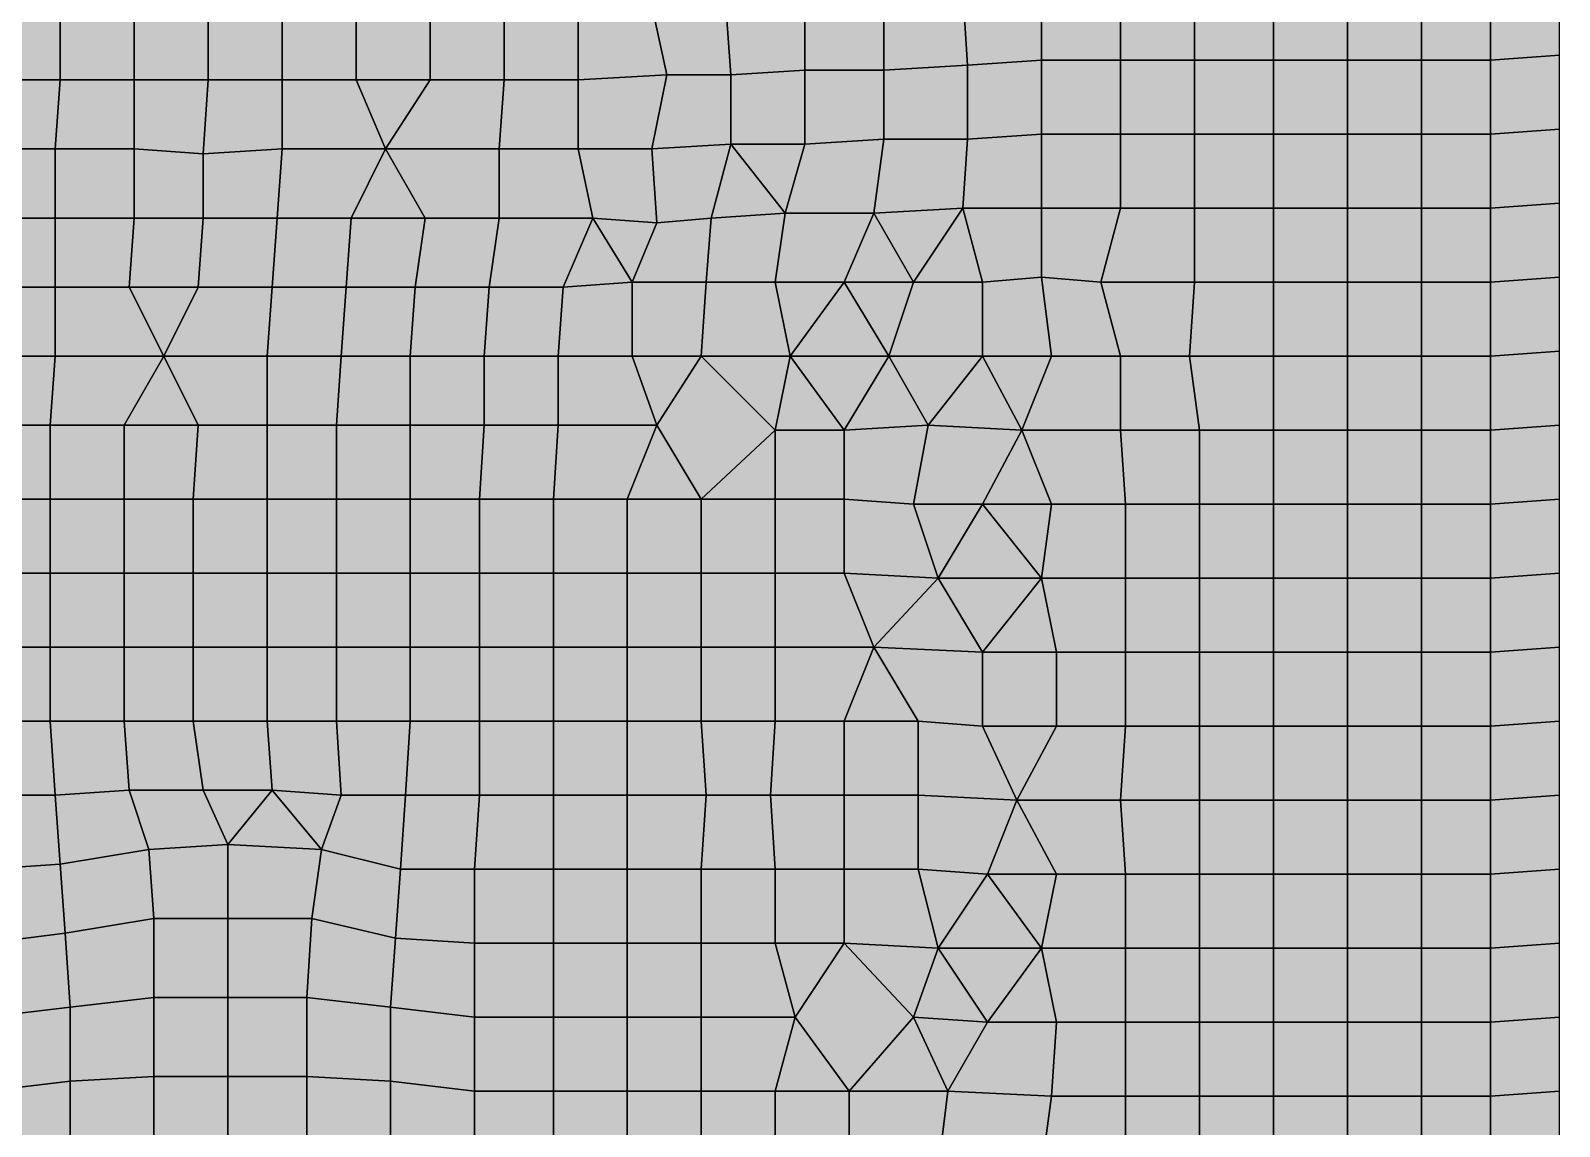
# Model space of a CAD drawing. Header units: metres. Extents: x -7480 to 79269, y -9100 to 45880.
# Drawn here: x 36360 to 42560, y -3843 to 600 of the extents above; entities that cross this region are included whole.
import ezdxf

# ---------------------------------------------------------------- set-up
doc = ezdxf.new("R2010")
doc.units = ezdxf.units.M
doc.layers.add('COLOR_181', color=181, linetype='Continuous')

msp = doc.modelspace()

# ---------------------------------------------------------------- hatches: boundary and pattern name
at = {"layer": 'COLOR_181'}
for points in [[(39820, 440), (40160, 460), (40140, 760), (39820, 740)], [(40140, 760), (40160, 460), (40460, 480), (40460, 760)], [(40460, 480), (40780, 480), (40780, 780), (40460, 760)], [(40780, 480), (41080, 480), (41080, 780), (40780, 780)], [(41080, 480), (41400, 480), (41400, 780), (41080, 780)], [(41400, 480), (41700, 480), (41700, 780), (41400, 780)], [(41700, 480), (42000, 480), (42000, 780), (41700, 780)], [(42000, 480), (42280, 480), (42280, 780), (42000, 780)], [(42280, 480), (42560, 500), (42560, 800), (42280, 780)], [(36180, 400), (36480, 400), (36480, 700), (36180, 700)], [(36480, 400), (36780, 400), (36780, 700), (36480, 700)], [(36780, 400), (37080, 400), (37080, 700), (36780, 700)], [(37080, 400), (37380, 400), (37380, 700), (37080, 700)], [(37380, 400), (37680, 400), (37680, 700), (37380, 700)], [(37680, 400), (37980, 400), (37980, 700), (37680, 700)], [(37980, 400), (38280, 400), (38280, 700), (37980, 700)], [(38280, 400), (38580, 400), (38580, 700), (38280, 700)], [(38580, 400), (38940, 420), (38880, 700), (38580, 700)], [(38880, 700), (38940, 420), (39200, 420), (39180, 700)], [(39180, 700), (39200, 420), (39500, 440), (39500, 720)], [(39500, 440), (39820, 440), (39820, 740), (39500, 720)], [(42280, 180), (42560, 200), (42560, 500), (42280, 480)], [(39200, 140), (39500, 140), (39500, 440), (39200, 420)], [(39500, 140), (39820, 160), (39820, 440), (39500, 440)], [(39820, 160), (40160, 160), (40160, 460), (39820, 440)], [(40160, 160), (40460, 180), (40460, 480), (40160, 460)], [(40460, 180), (40780, 180), (40780, 480), (40460, 480)], [(40780, 180), (41080, 180), (41080, 480), (40780, 480)], [(41080, 180), (41400, 180), (41400, 480), (41080, 480)], [(41400, 180), (41700, 180), (41700, 480), (41400, 480)], [(41700, 180), (42000, 180), (42000, 480), (41700, 480)], [(42000, 180), (42280, 180), (42280, 480), (42000, 480)], [(36160, 120), (36460, 120), (36480, 400), (36180, 400)], [(36460, 120), (36780, 120), (36780, 400), (36480, 400)], [(36780, 120), (37060, 100), (37080, 400), (36780, 400)], [(37060, 100), (37380, 120), (37380, 400), (37080, 400)], [(37380, 120), (37800, 120), (37680, 400), (37380, 400)], [(37680, 400), (37800, 120), (37980, 400)], [(37800, 120), (38260, 120), (38280, 400), (37980, 400)], [(38260, 120), (38580, 120), (38580, 400), (38280, 400)], [(38580, 120), (38880, 120), (38940, 420), (38580, 400)], [(38880, 120), (39200, 140), (39200, 420), (38940, 420)], [(42280, -120), (42560, -100), (42560, 200), (42280, 180)], [(38880, 120), (38900, -180), (39120, -160), (39200, 140)], [(39120, -160), (39420, -140), (39200, 140)], [(39200, 140), (39420, -140), (39500, 140)], [(39420, -140), (39780, -140), (39820, 160), (39500, 140)], [(39780, -140), (40140, -120), (40160, 160), (39820, 160)], [(40140, -120), (40460, -120), (40460, 180), (40160, 160)], [(40460, -120), (40780, -120), (40780, 180), (40460, 180)], [(40780, -120), (41080, -120), (41080, 180), (40780, 180)], [(41080, -120), (41400, -120), (41400, 180), (41080, 180)], [(41400, -120), (41700, -120), (41700, 180), (41400, 180)], [(41700, -120), (42000, -120), (42000, 180), (41700, 180)], [(42000, -120), (42280, -120), (42280, 180), (42000, 180)], [(36160, 120), (36180, -160), (36460, -160), (36460, 120)], [(36460, -160), (36780, -160), (36780, 120), (36460, 120)], [(36780, -160), (37060, -160), (37060, 100), (36780, 120)], [(37060, -160), (37360, -160), (37380, 120), (37060, 100)], [(37360, -160), (37660, -160), (37800, 120), (37380, 120)], [(37660, -160), (37960, -160), (37800, 120)], [(37800, 120), (37960, -160), (38260, -160), (38260, 120)], [(38260, -160), (38640, -160), (38580, 120), (38260, 120)], [(38580, 120), (38640, -160), (38900, -180), (38880, 120)], [(39780, -140), (39940, -420), (40140, -120)], [(39940, -420), (40220, -420), (40140, -120)], [(40140, -120), (40220, -420), (40460, -400), (40460, -120)], [(40460, -400), (40700, -420), (40780, -120), (40460, -120)], [(40700, -420), (41080, -420), (41080, -120), (40780, -120)], [(41080, -420), (41400, -420), (41400, -120), (41080, -120)], [(41400, -420), (41700, -420), (41700, -120), (41400, -120)], [(41700, -420), (42000, -420), (42000, -120), (41700, -120)], [(42000, -420), (42280, -420), (42280, -120), (42000, -120)], [(42280, -420), (42560, -400), (42560, -100), (42280, -120)], [(36140, -440), (36460, -440), (36460, -160), (36180, -160)], [(36460, -440), (36760, -440), (36780, -160), (36460, -160)], [(36760, -440), (37040, -440), (37060, -160), (36780, -160)], [(37040, -440), (37340, -440), (37360, -160), (37060, -160)], [(37340, -440), (37640, -440), (37660, -160), (37360, -160)], [(37640, -440), (37920, -440), (37960, -160), (37660, -160)], [(37920, -440), (38220, -440), (38260, -160), (37960, -160)], [(38220, -440), (38520, -440), (38640, -160), (38260, -160)], [(38520, -440), (38800, -420), (38640, -160)], [(38640, -160), (38800, -420), (38900, -180)], [(38800, -420), (39100, -420), (39120, -160), (38900, -180)], [(39100, -420), (39380, -420), (39420, -140), (39120, -160)], [(39380, -420), (39660, -420), (39780, -140), (39420, -140)], [(39660, -420), (39940, -420), (39780, -140)], [(38500, -720), (38800, -720), (38800, -420), (38520, -440)], [(38800, -720), (39080, -720), (39100, -420), (38800, -420)], [(39080, -720), (39440, -720), (39380, -420), (39100, -420)], [(39380, -420), (39440, -720), (39660, -420)], [(39440, -720), (39840, -720), (39660, -420)], [(39660, -420), (39840, -720), (39940, -420)], [(39840, -720), (40220, -720), (40220, -420), (39940, -420)], [(40220, -720), (40500, -720), (40460, -400), (40220, -420)], [(40460, -400), (40500, -720), (40780, -720), (40700, -420)], [(40700, -420), (40780, -720), (41060, -720), (41080, -420)], [(41060, -720), (41400, -720), (41400, -420), (41080, -420)], [(41400, -720), (41700, -720), (41700, -420), (41400, -420)], [(41700, -720), (42000, -720), (42000, -420), (41700, -420)], [(42000, -720), (42280, -720), (42280, -420), (42000, -420)], [(42280, -720), (42560, -700), (42560, -400), (42280, -420)], [(36140, -440), (36160, -720), (36460, -720), (36460, -440)], [(36460, -720), (36900, -720), (36760, -440), (36460, -440)], [(36760, -440), (36900, -720), (37040, -440)], [(36900, -720), (37320, -720), (37340, -440), (37040, -440)], [(37320, -720), (37620, -720), (37640, -440), (37340, -440)], [(37620, -720), (37900, -720), (37920, -440), (37640, -440)], [(37900, -720), (38200, -720), (38220, -440), (37920, -440)], [(38200, -720), (38500, -720), (38520, -440), (38220, -440)], [(36020, -1000), (36440, -1000), (36460, -720), (36160, -720)], [(36440, -1000), (36740, -1000), (36900, -720), (36460, -720)], [(36740, -1000), (37040, -1000), (36900, -720)], [(36900, -720), (37040, -1000), (37320, -1000), (37320, -720)], [(37320, -1000), (37600, -1000), (37620, -720), (37320, -720)], [(37600, -1000), (37900, -1000), (37900, -720), (37620, -720)], [(37900, -1000), (38200, -1000), (38200, -720), (37900, -720)], [(38200, -1000), (38500, -1000), (38500, -720), (38200, -720)], [(38500, -1000), (38900, -1000), (38800, -720), (38500, -720)], [(38800, -720), (38900, -1000), (39080, -720)], [(38900, -1000), (39080, -1300), (39380, -1020), (39080, -720)], [(39080, -720), (39380, -1020), (39440, -720)], [(39380, -1020), (39660, -1020), (39440, -720)], [(39440, -720), (39660, -1020), (39840, -720)], [(39660, -1020), (40000, -1000), (39840, -720)], [(39840, -720), (40000, -1000), (40220, -720)], [(40000, -1000), (40380, -1020), (40220, -720)], [(40220, -720), (40380, -1020), (40500, -720)], [(40380, -1020), (40780, -1020), (40780, -720), (40500, -720)], [(40780, -1020), (41100, -1020), (41060, -720), (40780, -720)], [(41060, -720), (41100, -1020), (41400, -1020), (41400, -720)], [(41400, -1020), (41700, -1020), (41700, -720), (41400, -720)], [(41700, -1020), (42000, -1020), (42000, -720), (41700, -720)], [(42000, -1020), (42280, -1020), (42280, -720), (42000, -720)], [(42280, -1020), (42560, -1000), (42560, -700), (42280, -720)], [(36020, -1000), (36160, -1300), (36440, -1300), (36440, -1000)], [(36440, -1300), (36740, -1300), (36740, -1000), (36440, -1000)], [(36740, -1300), (37020, -1300), (37040, -1000), (36740, -1000)], [(37020, -1300), (37320, -1300), (37320, -1000), (37040, -1000)], [(37320, -1300), (37600, -1300), (37600, -1000), (37320, -1000)], [(37600, -1300), (37900, -1300), (37900, -1000), (37600, -1000)], [(37900, -1300), (38180, -1300), (38200, -1000), (37900, -1000)], [(38180, -1300), (38480, -1300), (38500, -1000), (38200, -1000)], [(38480, -1300), (38780, -1300), (38900, -1000), (38500, -1000)], [(38780, -1300), (39080, -1300), (38900, -1000)], [(39080, -1300), (39380, -1300), (39380, -1020)], [(39380, -1300), (39660, -1300), (39660, -1020), (39380, -1020)], [(39660, -1300), (39940, -1320), (40000, -1000), (39660, -1020)], [(39940, -1320), (40220, -1320), (40380, -1020), (40000, -1000)], [(40220, -1320), (40500, -1320), (40380, -1020)], [(40380, -1020), (40500, -1320), (40800, -1320), (40780, -1020)], [(40780, -1020), (40800, -1320), (41100, -1320), (41100, -1020)], [(41100, -1320), (41400, -1320), (41400, -1020), (41100, -1020)], [(41400, -1320), (41700, -1320), (41700, -1020), (41400, -1020)], [(41700, -1320), (42000, -1320), (42000, -1020), (41700, -1020)], [(42000, -1320), (42280, -1320), (42280, -1020), (42000, -1020)], [(42280, -1320), (42560, -1300), (42560, -1000), (42280, -1020)], [(36160, -1600), (36440, -1600), (36440, -1300), (36160, -1300)], [(36440, -1600), (36740, -1600), (36740, -1300), (36440, -1300)], [(36740, -1600), (37020, -1600), (37020, -1300), (36740, -1300)], [(37020, -1600), (37320, -1600), (37320, -1300), (37020, -1300)], [(37320, -1600), (37600, -1600), (37600, -1300), (37320, -1300)], [(37600, -1600), (37900, -1600), (37900, -1300), (37600, -1300)], [(37900, -1600), (38180, -1600), (38180, -1300), (37900, -1300)], [(38180, -1600), (38480, -1600), (38480, -1300), (38180, -1300)], [(38480, -1600), (38780, -1600), (38780, -1300), (38480, -1300)], [(38780, -1600), (39080, -1600), (39080, -1300), (38780, -1300)], [(39080, -1600), (39380, -1600), (39380, -1300), (39080, -1300)], [(39380, -1600), (39660, -1600), (39660, -1300), (39380, -1300)], [(39660, -1600), (40040, -1620), (39940, -1320), (39660, -1300)], [(42280, -1620), (42560, -1600), (42560, -1300), (42280, -1320)], [(39940, -1320), (40040, -1620), (40220, -1320)], [(40040, -1620), (40460, -1620), (40220, -1320)], [(40220, -1320), (40460, -1620), (40500, -1320)], [(40460, -1620), (40800, -1620), (40800, -1320), (40500, -1320)], [(40800, -1620), (41100, -1620), (41100, -1320), (40800, -1320)], [(41100, -1620), (41400, -1620), (41400, -1320), (41100, -1320)], [(41400, -1620), (41700, -1620), (41700, -1320), (41400, -1320)], [(41700, -1620), (42000, -1620), (42000, -1320), (41700, -1320)], [(42000, -1620), (42280, -1620), (42280, -1320), (42000, -1320)], [(36160, -1900), (36440, -1900), (36440, -1600), (36160, -1600)], [(36440, -1900), (36740, -1900), (36740, -1600), (36440, -1600)], [(36740, -1900), (37020, -1900), (37020, -1600), (36740, -1600)], [(37020, -1900), (37320, -1900), (37320, -1600), (37020, -1600)], [(37320, -1900), (37600, -1900), (37600, -1600), (37320, -1600)], [(37600, -1900), (37900, -1900), (37900, -1600), (37600, -1600)], [(37900, -1900), (38180, -1900), (38180, -1600), (37900, -1600)], [(38180, -1900), (38480, -1900), (38480, -1600), (38180, -1600)], [(38480, -1900), (38780, -1900), (38780, -1600), (38480, -1600)], [(38780, -1900), (39080, -1900), (39080, -1600), (38780, -1600)], [(39080, -1900), (39380, -1900), (39380, -1600), (39080, -1600)], [(39380, -1900), (39780, -1900), (39660, -1600), (39380, -1600)], [(39660, -1600), (39780, -1900), (40040, -1620)], [(42280, -1920), (42560, -1900), (42560, -1600), (42280, -1620)], [(39780, -1900), (40220, -1920), (40040, -1620)], [(40040, -1620), (40220, -1920), (40460, -1620)], [(40220, -1920), (40520, -1920), (40460, -1620)], [(40460, -1620), (40520, -1920), (40800, -1920), (40800, -1620)], [(40800, -1920), (41100, -1920), (41100, -1620), (40800, -1620)], [(41100, -1920), (41400, -1920), (41400, -1620), (41100, -1620)], [(41400, -1920), (41700, -1920), (41700, -1620), (41400, -1620)], [(41700, -1920), (42000, -1920), (42000, -1620), (41700, -1620)], [(42000, -1920), (42280, -1920), (42280, -1620), (42000, -1620)], [(36160, -2200), (36440, -2200), (36440, -1900), (36160, -1900)], [(36440, -2200), (36740, -2200), (36740, -1900), (36440, -1900)], [(36740, -2200), (37020, -2200), (37020, -1900), (36740, -1900)], [(37020, -2200), (37320, -2200), (37320, -1900), (37020, -1900)], [(37320, -2200), (37600, -2200), (37600, -1900), (37320, -1900)], [(37600, -2200), (37900, -2200), (37900, -1900), (37600, -1900)], [(37900, -2200), (38180, -2200), (38180, -1900), (37900, -1900)], [(38180, -2200), (38480, -2200), (38480, -1900), (38180, -1900)], [(38480, -2200), (38780, -2200), (38780, -1900), (38480, -1900)], [(38780, -2200), (39080, -2200), (39080, -1900), (38780, -1900)], [(39080, -2200), (39380, -2200), (39380, -1900), (39080, -1900)], [(39380, -2200), (39660, -2200), (39780, -1900), (39380, -1900)], [(39660, -2200), (39960, -2200), (39780, -1900)], [(39780, -1900), (39960, -2200), (40220, -2220), (40220, -1920)], [(40220, -2220), (40520, -2220), (40520, -1920), (40220, -1920)], [(40520, -2220), (40800, -2220), (40800, -1920), (40520, -1920)], [(40800, -2220), (41100, -2220), (41100, -1920), (40800, -1920)], [(41100, -2220), (41400, -2220), (41400, -1920), (41100, -1920)], [(41400, -2220), (41700, -2220), (41700, -1920), (41400, -1920)], [(41700, -2220), (42000, -2220), (42000, -1920), (41700, -1920)], [(42000, -2220), (42280, -2220), (42280, -1920), (42000, -1920)], [(42280, -2220), (42560, -2200), (42560, -1900), (42280, -1920)], [(36160, -2500), (36460, -2500), (36440, -2200), (36160, -2200)], [(36440, -2200), (36460, -2500), (36760, -2480), (36740, -2200)], [(36740, -2200), (36760, -2480), (37060, -2480), (37020, -2200)], [(37020, -2200), (37060, -2480), (37340, -2480), (37320, -2200)], [(37320, -2200), (37340, -2480), (37620, -2500), (37600, -2200)], [(37600, -2200), (37620, -2500), (37880, -2500), (37900, -2200)], [(37880, -2500), (38180, -2500), (38180, -2200), (37900, -2200)], [(38180, -2500), (38480, -2500), (38480, -2200), (38180, -2200)], [(38480, -2500), (38780, -2500), (38780, -2200), (38480, -2200)], [(38780, -2500), (39100, -2500), (39080, -2200), (38780, -2200)], [(39080, -2200), (39100, -2500), (39360, -2500), (39380, -2200)], [(39360, -2500), (39660, -2500), (39660, -2200), (39380, -2200)], [(39660, -2500), (39960, -2500), (39960, -2200), (39660, -2200)], [(39960, -2500), (40360, -2520), (40220, -2220), (39960, -2200)], [(40220, -2220), (40360, -2520), (40520, -2220)], [(40360, -2520), (40780, -2520), (40800, -2220), (40520, -2220)], [(40780, -2520), (41100, -2520), (41100, -2220), (40800, -2220)], [(41100, -2520), (41400, -2520), (41400, -2220), (41100, -2220)], [(41400, -2520), (41700, -2520), (41700, -2220), (41400, -2220)], [(41700, -2520), (42000, -2520), (42000, -2220), (41700, -2220)], [(42000, -2520), (42280, -2520), (42280, -2220), (42000, -2220)], [(42280, -2520), (42560, -2500), (42560, -2200), (42280, -2220)], [(36460, -2500), (36480, -2780), (36840, -2720), (36760, -2480)], [(36760, -2480), (36840, -2720), (37160, -2700), (37060, -2480)], [(37060, -2480), (37160, -2700), (37340, -2480)], [(37160, -2700), (37540, -2720), (37340, -2480)], [(37340, -2480), (37540, -2720), (37620, -2500)], [(36160, -2500), (36180, -2800), (36480, -2780), (36460, -2500)], [(37540, -2720), (37860, -2800), (37880, -2500), (37620, -2500)], [(37860, -2800), (38160, -2800), (38180, -2500), (37880, -2500)], [(38160, -2800), (38480, -2800), (38480, -2500), (38180, -2500)], [(38480, -2800), (38780, -2800), (38780, -2500), (38480, -2500)], [(38780, -2800), (39080, -2800), (39100, -2500), (38780, -2500)], [(39080, -2800), (39380, -2800), (39360, -2500), (39100, -2500)], [(39360, -2500), (39380, -2800), (39660, -2800), (39660, -2500)], [(39660, -2800), (39960, -2800), (39960, -2500), (39660, -2500)], [(39960, -2800), (40240, -2820), (40360, -2520), (39960, -2500)], [(40240, -2820), (40520, -2820), (40360, -2520)], [(40360, -2520), (40520, -2820), (40800, -2820), (40780, -2520)], [(40780, -2520), (40800, -2820), (41100, -2820), (41100, -2520)], [(41100, -2820), (41400, -2820), (41400, -2520), (41100, -2520)], [(41400, -2820), (41700, -2820), (41700, -2520), (41400, -2520)], [(41700, -2820), (42000, -2820), (42000, -2520), (41700, -2520)], [(42000, -2820), (42280, -2820), (42280, -2520), (42000, -2520)], [(42280, -2820), (42560, -2800), (42560, -2500), (42280, -2520)], [(36480, -2780), (36500, -3060), (36860, -3000), (36840, -2720)], [(36840, -2720), (36860, -3000), (37160, -3000), (37160, -2700)], [(37160, -3000), (37500, -3000), (37540, -2720), (37160, -2700)], [(37500, -3000), (37840, -3080), (37860, -2800), (37540, -2720)], [(36180, -3100), (36500, -3060), (36480, -2780), (36180, -2800)], [(37840, -3080), (38160, -3100), (38160, -2800), (37860, -2800)], [(38160, -3100), (38480, -3100), (38480, -2800), (38160, -2800)], [(38480, -3100), (38780, -3100), (38780, -2800), (38480, -2800)], [(38780, -3100), (39080, -3100), (39080, -2800), (38780, -2800)], [(39080, -3100), (39380, -3100), (39380, -2800), (39080, -2800)], [(39380, -3100), (39660, -3100), (39660, -2800), (39380, -2800)], [(39660, -3100), (40040, -3120), (39960, -2800), (39660, -2800)], [(39960, -2800), (40040, -3120), (40240, -2820)], [(40040, -3120), (40460, -3120), (40240, -2820)], [(40240, -2820), (40460, -3120), (40520, -2820)], [(40460, -3120), (40800, -3120), (40800, -2820), (40520, -2820)], [(40800, -3120), (41100, -3120), (41100, -2820), (40800, -2820)], [(41100, -3120), (41400, -3120), (41400, -2820), (41100, -2820)], [(41400, -3120), (41700, -3120), (41700, -2820), (41400, -2820)], [(41700, -3120), (42000, -3120), (42000, -2820), (41700, -2820)], [(42000, -3120), (42280, -3120), (42280, -2820), (42000, -2820)], [(42280, -3120), (42560, -3100), (42560, -2800), (42280, -2820)], [(36500, -3060), (36520, -3360), (36860, -3320), (36860, -3000)], [(36860, -3320), (37160, -3320), (37160, -3000), (36860, -3000)], [(37160, -3320), (37480, -3320), (37500, -3000), (37160, -3000)], [(37480, -3320), (37820, -3360), (37840, -3080), (37500, -3000)], [(36180, -3400), (36520, -3360), (36500, -3060), (36180, -3100)], [(37820, -3360), (38160, -3400), (38160, -3100), (37840, -3080)], [(38160, -3400), (38480, -3400), (38480, -3100), (38160, -3100)], [(38480, -3400), (38780, -3400), (38780, -3100), (38480, -3100)], [(38780, -3400), (39080, -3400), (39080, -3100), (38780, -3100)], [(39080, -3400), (39460, -3400), (39380, -3100), (39080, -3100)], [(39380, -3100), (39460, -3400), (39660, -3100)], [(39460, -3400), (39680, -3700), (39940, -3400), (39660, -3100)], [(39660, -3100), (39940, -3400), (40040, -3120)], [(42280, -3420), (42560, -3400), (42560, -3100), (42280, -3120)], [(39940, -3400), (40240, -3420), (40040, -3120)], [(40040, -3120), (40240, -3420), (40460, -3120)], [(40240, -3420), (40520, -3420), (40460, -3120)], [(40460, -3120), (40520, -3420), (40800, -3420), (40800, -3120)], [(40800, -3420), (41100, -3420), (41100, -3120), (40800, -3120)], [(41100, -3420), (41400, -3420), (41400, -3120), (41100, -3120)], [(41400, -3420), (41700, -3420), (41700, -3120), (41400, -3120)], [(41700, -3420), (42000, -3420), (42000, -3120), (41700, -3120)], [(42000, -3420), (42280, -3420), (42280, -3120), (42000, -3120)], [(36520, -3660), (36860, -3640), (36860, -3320), (36520, -3360)], [(36860, -3640), (37160, -3640), (37160, -3320), (36860, -3320)], [(37160, -3640), (37480, -3640), (37480, -3320), (37160, -3320)], [(37480, -3640), (37820, -3660), (37820, -3360), (37480, -3320)], [(36180, -3700), (36520, -3660), (36520, -3360), (36180, -3400)], [(37820, -3660), (38160, -3700), (38160, -3400), (37820, -3360)], [(38160, -3700), (38480, -3700), (38480, -3400), (38160, -3400)], [(38480, -3700), (38780, -3700), (38780, -3400), (38480, -3400)], [(38780, -3700), (39080, -3700), (39080, -3400), (38780, -3400)], [(39080, -3700), (39380, -3700), (39460, -3400), (39080, -3400)], [(39380, -3700), (39680, -3700), (39460, -3400)], [(39680, -3700), (40080, -3700), (39940, -3400)], [(39940, -3400), (40080, -3700), (40240, -3420)], [(42280, -3720), (42560, -3700), (42560, -3400), (42280, -3420)], [(40080, -3700), (40500, -3720), (40520, -3420), (40240, -3420)], [(40500, -3720), (40800, -3720), (40800, -3420), (40520, -3420)], [(40800, -3720), (41100, -3720), (41100, -3420), (40800, -3420)], [(41100, -3720), (41400, -3720), (41400, -3420), (41100, -3420)], [(41400, -3720), (41700, -3720), (41700, -3420), (41400, -3420)], [(41700, -3720), (42000, -3720), (42000, -3420), (41700, -3420)], [(42000, -3720), (42280, -3720), (42280, -3420), (42000, -3420)], [(36520, -3980), (36860, -3960), (36860, -3640), (36520, -3660)], [(36860, -3960), (37160, -3940), (37160, -3640), (36860, -3640)], [(37160, -3940), (37480, -3960), (37480, -3640), (37160, -3640)], [(37480, -3960), (37820, -3980), (37820, -3660), (37480, -3640)], [(36180, -4000), (36520, -3980), (36520, -3660), (36180, -3700)], [(37820, -3980), (38160, -4000), (38160, -3700), (37820, -3660)], [(38160, -4000), (38480, -4000), (38480, -3700), (38160, -3700)], [(38480, -4000), (38780, -4000), (38780, -3700), (38480, -3700)], [(38780, -4000), (39080, -4000), (39080, -3700), (38780, -3700)], [(39080, -4000), (39380, -4000), (39380, -3700), (39080, -3700)], [(39380, -4000), (39680, -4000), (39680, -3700), (39380, -3700)], [(39680, -4000), (40040, -4020), (40080, -3700), (39680, -3700)], [(40040, -4020), (40460, -4020), (40500, -3720), (40080, -3700)], [(40460, -4020), (40800, -4020), (40800, -3720), (40500, -3720)], [(40800, -4020), (41100, -4020), (41100, -3720), (40800, -3720)], [(41100, -4020), (41400, -4020), (41400, -3720), (41100, -3720)], [(41400, -4020), (41700, -4020), (41700, -3720), (41400, -3720)], [(41700, -4020), (42000, -4020), (42000, -3720), (41700, -3720)], [(42000, -4020), (42280, -4020), (42280, -3720), (42000, -3720)], [(42280, -4020), (42560, -4000), (42560, -3700), (42280, -3720)]]:
    msp.add_hatch(color=256, dxfattribs=at).paths.add_polyline_path(points)

# ---------------------------------------------------------------- linework, layer by layer
for points in [[(39820, 440), (40160, 460), (40140, 760), (39820, 740)], [(40140, 760), (40160, 460), (40460, 480), (40460, 760)], [(40460, 480), (40780, 480), (40780, 780), (40460, 760)], [(40780, 480), (41080, 480), (41080, 780), (40780, 780)], [(41080, 480), (41400, 480), (41400, 780), (41080, 780)], [(41400, 480), (41700, 480), (41700, 780), (41400, 780)], [(41700, 480), (42000, 480), (42000, 780), (41700, 780)], [(42000, 480), (42280, 480), (42280, 780), (42000, 780)], [(42280, 480), (42560, 500), (42560, 800), (42280, 780)], [(36180, 400), (36480, 400), (36480, 700), (36180, 700)], [(36480, 400), (36780, 400), (36780, 700), (36480, 700)], [(36780, 400), (37080, 400), (37080, 700), (36780, 700)], [(37080, 400), (37380, 400), (37380, 700), (37080, 700)], [(37380, 400), (37680, 400), (37680, 700), (37380, 700)], [(37680, 400), (37980, 400), (37980, 700), (37680, 700)], [(37980, 400), (38280, 400), (38280, 700), (37980, 700)], [(38280, 400), (38580, 400), (38580, 700), (38280, 700)], [(38580, 400), (38940, 420), (38880, 700), (38580, 700)], [(38880, 700), (38940, 420), (39200, 420), (39180, 700)], [(39180, 700), (39200, 420), (39500, 440), (39500, 720)], [(39500, 440), (39820, 440), (39820, 740), (39500, 720)], [(42280, 180), (42560, 200), (42560, 500), (42280, 480)], [(39200, 140), (39500, 140), (39500, 440), (39200, 420)], [(39500, 140), (39820, 160), (39820, 440), (39500, 440)], [(39820, 160), (40160, 160), (40160, 460), (39820, 440)], [(40160, 160), (40460, 180), (40460, 480), (40160, 460)], [(40460, 180), (40780, 180), (40780, 480), (40460, 480)], [(40780, 180), (41080, 180), (41080, 480), (40780, 480)], [(41080, 180), (41400, 180), (41400, 480), (41080, 480)], [(41400, 180), (41700, 180), (41700, 480), (41400, 480)], [(41700, 180), (42000, 180), (42000, 480), (41700, 480)], [(42000, 180), (42280, 180), (42280, 480), (42000, 480)], [(36160, 120), (36460, 120), (36480, 400), (36180, 400)], [(36460, 120), (36780, 120), (36780, 400), (36480, 400)], [(36780, 120), (37060, 100), (37080, 400), (36780, 400)], [(37060, 100), (37380, 120), (37380, 400), (37080, 400)], [(37380, 120), (37800, 120), (37680, 400), (37380, 400)], [(37680, 400), (37800, 120), (37980, 400)], [(37800, 120), (38260, 120), (38280, 400), (37980, 400)], [(38260, 120), (38580, 120), (38580, 400), (38280, 400)], [(38580, 120), (38880, 120), (38940, 420), (38580, 400)], [(38880, 120), (39200, 140), (39200, 420), (38940, 420)], [(42280, -120), (42560, -100), (42560, 200), (42280, 180)], [(38880, 120), (38900, -180), (39120, -160), (39200, 140)], [(39120, -160), (39420, -140), (39200, 140)], [(39200, 140), (39420, -140), (39500, 140)], [(39420, -140), (39780, -140), (39820, 160), (39500, 140)], [(39780, -140), (40140, -120), (40160, 160), (39820, 160)], [(40140, -120), (40460, -120), (40460, 180), (40160, 160)], [(40460, -120), (40780, -120), (40780, 180), (40460, 180)], [(40780, -120), (41080, -120), (41080, 180), (40780, 180)], [(41080, -120), (41400, -120), (41400, 180), (41080, 180)], [(41400, -120), (41700, -120), (41700, 180), (41400, 180)], [(41700, -120), (42000, -120), (42000, 180), (41700, 180)], [(42000, -120), (42280, -120), (42280, 180), (42000, 180)], [(36160, 120), (36180, -160), (36460, -160), (36460, 120)], [(36460, -160), (36780, -160), (36780, 120), (36460, 120)], [(36780, -160), (37060, -160), (37060, 100), (36780, 120)], [(37060, -160), (37360, -160), (37380, 120), (37060, 100)], [(37360, -160), (37660, -160), (37800, 120), (37380, 120)], [(37660, -160), (37960, -160), (37800, 120)], [(37800, 120), (37960, -160), (38260, -160), (38260, 120)], [(38260, -160), (38640, -160), (38580, 120), (38260, 120)], [(38580, 120), (38640, -160), (38900, -180), (38880, 120)], [(39780, -140), (39940, -420), (40140, -120)], [(39940, -420), (40220, -420), (40140, -120)], [(40140, -120), (40220, -420), (40460, -400), (40460, -120)], [(40460, -400), (40700, -420), (40780, -120), (40460, -120)], [(40700, -420), (41080, -420), (41080, -120), (40780, -120)], [(41080, -420), (41400, -420), (41400, -120), (41080, -120)], [(41400, -420), (41700, -420), (41700, -120), (41400, -120)], [(41700, -420), (42000, -420), (42000, -120), (41700, -120)], [(42000, -420), (42280, -420), (42280, -120), (42000, -120)], [(42280, -420), (42560, -400), (42560, -100), (42280, -120)], [(36140, -440), (36460, -440), (36460, -160), (36180, -160)], [(36460, -440), (36760, -440), (36780, -160), (36460, -160)], [(36760, -440), (37040, -440), (37060, -160), (36780, -160)], [(37040, -440), (37340, -440), (37360, -160), (37060, -160)], [(37340, -440), (37640, -440), (37660, -160), (37360, -160)], [(37640, -440), (37920, -440), (37960, -160), (37660, -160)], [(37920, -440), (38220, -440), (38260, -160), (37960, -160)], [(38220, -440), (38520, -440), (38640, -160), (38260, -160)], [(38520, -440), (38800, -420), (38640, -160)], [(38640, -160), (38800, -420), (38900, -180)], [(38800, -420), (39100, -420), (39120, -160), (38900, -180)], [(39100, -420), (39380, -420), (39420, -140), (39120, -160)], [(39380, -420), (39660, -420), (39780, -140), (39420, -140)], [(39660, -420), (39940, -420), (39780, -140)], [(38500, -720), (38800, -720), (38800, -420), (38520, -440)], [(38800, -720), (39080, -720), (39100, -420), (38800, -420)], [(39080, -720), (39440, -720), (39380, -420), (39100, -420)], [(39380, -420), (39440, -720), (39660, -420)], [(39440, -720), (39840, -720), (39660, -420)], [(39660, -420), (39840, -720), (39940, -420)], [(39840, -720), (40220, -720), (40220, -420), (39940, -420)], [(40220, -720), (40500, -720), (40460, -400), (40220, -420)], [(40460, -400), (40500, -720), (40780, -720), (40700, -420)], [(40700, -420), (40780, -720), (41060, -720), (41080, -420)], [(41060, -720), (41400, -720), (41400, -420), (41080, -420)], [(41400, -720), (41700, -720), (41700, -420), (41400, -420)], [(41700, -720), (42000, -720), (42000, -420), (41700, -420)], [(42000, -720), (42280, -720), (42280, -420), (42000, -420)], [(42280, -720), (42560, -700), (42560, -400), (42280, -420)], [(36140, -440), (36160, -720), (36460, -720), (36460, -440)], [(36460, -720), (36900, -720), (36760, -440), (36460, -440)], [(36760, -440), (36900, -720), (37040, -440)], [(36900, -720), (37320, -720), (37340, -440), (37040, -440)], [(37320, -720), (37620, -720), (37640, -440), (37340, -440)], [(37620, -720), (37900, -720), (37920, -440), (37640, -440)], [(37900, -720), (38200, -720), (38220, -440), (37920, -440)], [(38200, -720), (38500, -720), (38520, -440), (38220, -440)], [(36020, -1000), (36440, -1000), (36460, -720), (36160, -720)], [(36440, -1000), (36740, -1000), (36900, -720), (36460, -720)], [(36740, -1000), (37040, -1000), (36900, -720)], [(36900, -720), (37040, -1000), (37320, -1000), (37320, -720)], [(37320, -1000), (37600, -1000), (37620, -720), (37320, -720)], [(37600, -1000), (37900, -1000), (37900, -720), (37620, -720)], [(37900, -1000), (38200, -1000), (38200, -720), (37900, -720)], [(38200, -1000), (38500, -1000), (38500, -720), (38200, -720)], [(38500, -1000), (38900, -1000), (38800, -720), (38500, -720)], [(38800, -720), (38900, -1000), (39080, -720)], [(38900, -1000), (39080, -1300), (39380, -1020), (39080, -720)], [(39080, -720), (39380, -1020), (39440, -720)], [(39380, -1020), (39660, -1020), (39440, -720)], [(39440, -720), (39660, -1020), (39840, -720)], [(39660, -1020), (40000, -1000), (39840, -720)], [(39840, -720), (40000, -1000), (40220, -720)], [(40000, -1000), (40380, -1020), (40220, -720)], [(40220, -720), (40380, -1020), (40500, -720)], [(40380, -1020), (40780, -1020), (40780, -720), (40500, -720)], [(40780, -1020), (41100, -1020), (41060, -720), (40780, -720)], [(41060, -720), (41100, -1020), (41400, -1020), (41400, -720)], [(41400, -1020), (41700, -1020), (41700, -720), (41400, -720)], [(41700, -1020), (42000, -1020), (42000, -720), (41700, -720)], [(42000, -1020), (42280, -1020), (42280, -720), (42000, -720)], [(42280, -1020), (42560, -1000), (42560, -700), (42280, -720)], [(36020, -1000), (36160, -1300), (36440, -1300), (36440, -1000)], [(36440, -1300), (36740, -1300), (36740, -1000), (36440, -1000)], [(36740, -1300), (37020, -1300), (37040, -1000), (36740, -1000)], [(37020, -1300), (37320, -1300), (37320, -1000), (37040, -1000)], [(37320, -1300), (37600, -1300), (37600, -1000), (37320, -1000)], [(37600, -1300), (37900, -1300), (37900, -1000), (37600, -1000)], [(37900, -1300), (38180, -1300), (38200, -1000), (37900, -1000)], [(38180, -1300), (38480, -1300), (38500, -1000), (38200, -1000)], [(38480, -1300), (38780, -1300), (38900, -1000), (38500, -1000)], [(38780, -1300), (39080, -1300), (38900, -1000)], [(39080, -1300), (39380, -1300), (39380, -1020)], [(39380, -1300), (39660, -1300), (39660, -1020), (39380, -1020)], [(39660, -1300), (39940, -1320), (40000, -1000), (39660, -1020)], [(39940, -1320), (40220, -1320), (40380, -1020), (40000, -1000)], [(40220, -1320), (40500, -1320), (40380, -1020)], [(40380, -1020), (40500, -1320), (40800, -1320), (40780, -1020)], [(40780, -1020), (40800, -1320), (41100, -1320), (41100, -1020)], [(41100, -1320), (41400, -1320), (41400, -1020), (41100, -1020)], [(41400, -1320), (41700, -1320), (41700, -1020), (41400, -1020)], [(41700, -1320), (42000, -1320), (42000, -1020), (41700, -1020)], [(42000, -1320), (42280, -1320), (42280, -1020), (42000, -1020)], [(42280, -1320), (42560, -1300), (42560, -1000), (42280, -1020)], [(36160, -1600), (36440, -1600), (36440, -1300), (36160, -1300)], [(36440, -1600), (36740, -1600), (36740, -1300), (36440, -1300)], [(36740, -1600), (37020, -1600), (37020, -1300), (36740, -1300)], [(37020, -1600), (37320, -1600), (37320, -1300), (37020, -1300)], [(37320, -1600), (37600, -1600), (37600, -1300), (37320, -1300)], [(37600, -1600), (37900, -1600), (37900, -1300), (37600, -1300)], [(37900, -1600), (38180, -1600), (38180, -1300), (37900, -1300)], [(38180, -1600), (38480, -1600), (38480, -1300), (38180, -1300)], [(38480, -1600), (38780, -1600), (38780, -1300), (38480, -1300)], [(38780, -1600), (39080, -1600), (39080, -1300), (38780, -1300)], [(39080, -1600), (39380, -1600), (39380, -1300), (39080, -1300)], [(39380, -1600), (39660, -1600), (39660, -1300), (39380, -1300)], [(39660, -1600), (40040, -1620), (39940, -1320), (39660, -1300)], [(42280, -1620), (42560, -1600), (42560, -1300), (42280, -1320)], [(39940, -1320), (40040, -1620), (40220, -1320)], [(40040, -1620), (40460, -1620), (40220, -1320)], [(40220, -1320), (40460, -1620), (40500, -1320)], [(40460, -1620), (40800, -1620), (40800, -1320), (40500, -1320)], [(40800, -1620), (41100, -1620), (41100, -1320), (40800, -1320)], [(41100, -1620), (41400, -1620), (41400, -1320), (41100, -1320)], [(41400, -1620), (41700, -1620), (41700, -1320), (41400, -1320)], [(41700, -1620), (42000, -1620), (42000, -1320), (41700, -1320)], [(42000, -1620), (42280, -1620), (42280, -1320), (42000, -1320)], [(36160, -1900), (36440, -1900), (36440, -1600), (36160, -1600)], [(36440, -1900), (36740, -1900), (36740, -1600), (36440, -1600)], [(36740, -1900), (37020, -1900), (37020, -1600), (36740, -1600)], [(37020, -1900), (37320, -1900), (37320, -1600), (37020, -1600)], [(37320, -1900), (37600, -1900), (37600, -1600), (37320, -1600)], [(37600, -1900), (37900, -1900), (37900, -1600), (37600, -1600)], [(37900, -1900), (38180, -1900), (38180, -1600), (37900, -1600)], [(38180, -1900), (38480, -1900), (38480, -1600), (38180, -1600)], [(38480, -1900), (38780, -1900), (38780, -1600), (38480, -1600)], [(38780, -1900), (39080, -1900), (39080, -1600), (38780, -1600)], [(39080, -1900), (39380, -1900), (39380, -1600), (39080, -1600)], [(39380, -1900), (39780, -1900), (39660, -1600), (39380, -1600)], [(39660, -1600), (39780, -1900), (40040, -1620)], [(42280, -1920), (42560, -1900), (42560, -1600), (42280, -1620)], [(39780, -1900), (40220, -1920), (40040, -1620)], [(40040, -1620), (40220, -1920), (40460, -1620)], [(40220, -1920), (40520, -1920), (40460, -1620)], [(40460, -1620), (40520, -1920), (40800, -1920), (40800, -1620)], [(40800, -1920), (41100, -1920), (41100, -1620), (40800, -1620)], [(41100, -1920), (41400, -1920), (41400, -1620), (41100, -1620)], [(41400, -1920), (41700, -1920), (41700, -1620), (41400, -1620)], [(41700, -1920), (42000, -1920), (42000, -1620), (41700, -1620)], [(42000, -1920), (42280, -1920), (42280, -1620), (42000, -1620)], [(36160, -2200), (36440, -2200), (36440, -1900), (36160, -1900)], [(36440, -2200), (36740, -2200), (36740, -1900), (36440, -1900)], [(36740, -2200), (37020, -2200), (37020, -1900), (36740, -1900)], [(37020, -2200), (37320, -2200), (37320, -1900), (37020, -1900)], [(37320, -2200), (37600, -2200), (37600, -1900), (37320, -1900)], [(37600, -2200), (37900, -2200), (37900, -1900), (37600, -1900)], [(37900, -2200), (38180, -2200), (38180, -1900), (37900, -1900)], [(38180, -2200), (38480, -2200), (38480, -1900), (38180, -1900)], [(38480, -2200), (38780, -2200), (38780, -1900), (38480, -1900)], [(38780, -2200), (39080, -2200), (39080, -1900), (38780, -1900)], [(39080, -2200), (39380, -2200), (39380, -1900), (39080, -1900)], [(39380, -2200), (39660, -2200), (39780, -1900), (39380, -1900)], [(39660, -2200), (39960, -2200), (39780, -1900)], [(39780, -1900), (39960, -2200), (40220, -2220), (40220, -1920)], [(40220, -2220), (40520, -2220), (40520, -1920), (40220, -1920)], [(40520, -2220), (40800, -2220), (40800, -1920), (40520, -1920)], [(40800, -2220), (41100, -2220), (41100, -1920), (40800, -1920)], [(41100, -2220), (41400, -2220), (41400, -1920), (41100, -1920)], [(41400, -2220), (41700, -2220), (41700, -1920), (41400, -1920)], [(41700, -2220), (42000, -2220), (42000, -1920), (41700, -1920)], [(42000, -2220), (42280, -2220), (42280, -1920), (42000, -1920)], [(42280, -2220), (42560, -2200), (42560, -1900), (42280, -1920)], [(36160, -2500), (36460, -2500), (36440, -2200), (36160, -2200)], [(36440, -2200), (36460, -2500), (36760, -2480), (36740, -2200)], [(36740, -2200), (36760, -2480), (37060, -2480), (37020, -2200)], [(37020, -2200), (37060, -2480), (37340, -2480), (37320, -2200)], [(37320, -2200), (37340, -2480), (37620, -2500), (37600, -2200)], [(37600, -2200), (37620, -2500), (37880, -2500), (37900, -2200)], [(37880, -2500), (38180, -2500), (38180, -2200), (37900, -2200)], [(38180, -2500), (38480, -2500), (38480, -2200), (38180, -2200)], [(38480, -2500), (38780, -2500), (38780, -2200), (38480, -2200)], [(38780, -2500), (39100, -2500), (39080, -2200), (38780, -2200)], [(39080, -2200), (39100, -2500), (39360, -2500), (39380, -2200)], [(39360, -2500), (39660, -2500), (39660, -2200), (39380, -2200)], [(39660, -2500), (39960, -2500), (39960, -2200), (39660, -2200)], [(39960, -2500), (40360, -2520), (40220, -2220), (39960, -2200)], [(40220, -2220), (40360, -2520), (40520, -2220)], [(40360, -2520), (40780, -2520), (40800, -2220), (40520, -2220)], [(40780, -2520), (41100, -2520), (41100, -2220), (40800, -2220)], [(41100, -2520), (41400, -2520), (41400, -2220), (41100, -2220)], [(41400, -2520), (41700, -2520), (41700, -2220), (41400, -2220)], [(41700, -2520), (42000, -2520), (42000, -2220), (41700, -2220)], [(42000, -2520), (42280, -2520), (42280, -2220), (42000, -2220)], [(42280, -2520), (42560, -2500), (42560, -2200), (42280, -2220)], [(36460, -2500), (36480, -2780), (36840, -2720), (36760, -2480)], [(36760, -2480), (36840, -2720), (37160, -2700), (37060, -2480)], [(37060, -2480), (37160, -2700), (37340, -2480)], [(37160, -2700), (37540, -2720), (37340, -2480)], [(37340, -2480), (37540, -2720), (37620, -2500)], [(36160, -2500), (36180, -2800), (36480, -2780), (36460, -2500)], [(37540, -2720), (37860, -2800), (37880, -2500), (37620, -2500)], [(37860, -2800), (38160, -2800), (38180, -2500), (37880, -2500)], [(38160, -2800), (38480, -2800), (38480, -2500), (38180, -2500)], [(38480, -2800), (38780, -2800), (38780, -2500), (38480, -2500)], [(38780, -2800), (39080, -2800), (39100, -2500), (38780, -2500)], [(39080, -2800), (39380, -2800), (39360, -2500), (39100, -2500)], [(39360, -2500), (39380, -2800), (39660, -2800), (39660, -2500)], [(39660, -2800), (39960, -2800), (39960, -2500), (39660, -2500)], [(39960, -2800), (40240, -2820), (40360, -2520), (39960, -2500)], [(40240, -2820), (40520, -2820), (40360, -2520)], [(40360, -2520), (40520, -2820), (40800, -2820), (40780, -2520)], [(40780, -2520), (40800, -2820), (41100, -2820), (41100, -2520)], [(41100, -2820), (41400, -2820), (41400, -2520), (41100, -2520)], [(41400, -2820), (41700, -2820), (41700, -2520), (41400, -2520)], [(41700, -2820), (42000, -2820), (42000, -2520), (41700, -2520)], [(42000, -2820), (42280, -2820), (42280, -2520), (42000, -2520)], [(42280, -2820), (42560, -2800), (42560, -2500), (42280, -2520)], [(36480, -2780), (36500, -3060), (36860, -3000), (36840, -2720)], [(36840, -2720), (36860, -3000), (37160, -3000), (37160, -2700)], [(37160, -3000), (37500, -3000), (37540, -2720), (37160, -2700)], [(37500, -3000), (37840, -3080), (37860, -2800), (37540, -2720)], [(36180, -3100), (36500, -3060), (36480, -2780), (36180, -2800)], [(37840, -3080), (38160, -3100), (38160, -2800), (37860, -2800)], [(38160, -3100), (38480, -3100), (38480, -2800), (38160, -2800)], [(38480, -3100), (38780, -3100), (38780, -2800), (38480, -2800)], [(38780, -3100), (39080, -3100), (39080, -2800), (38780, -2800)], [(39080, -3100), (39380, -3100), (39380, -2800), (39080, -2800)], [(39380, -3100), (39660, -3100), (39660, -2800), (39380, -2800)], [(39660, -3100), (40040, -3120), (39960, -2800), (39660, -2800)], [(39960, -2800), (40040, -3120), (40240, -2820)], [(40040, -3120), (40460, -3120), (40240, -2820)], [(40240, -2820), (40460, -3120), (40520, -2820)], [(40460, -3120), (40800, -3120), (40800, -2820), (40520, -2820)], [(40800, -3120), (41100, -3120), (41100, -2820), (40800, -2820)], [(41100, -3120), (41400, -3120), (41400, -2820), (41100, -2820)], [(41400, -3120), (41700, -3120), (41700, -2820), (41400, -2820)], [(41700, -3120), (42000, -3120), (42000, -2820), (41700, -2820)], [(42000, -3120), (42280, -3120), (42280, -2820), (42000, -2820)], [(42280, -3120), (42560, -3100), (42560, -2800), (42280, -2820)], [(36500, -3060), (36520, -3360), (36860, -3320), (36860, -3000)], [(36860, -3320), (37160, -3320), (37160, -3000), (36860, -3000)], [(37160, -3320), (37480, -3320), (37500, -3000), (37160, -3000)], [(37480, -3320), (37820, -3360), (37840, -3080), (37500, -3000)], [(36180, -3400), (36520, -3360), (36500, -3060), (36180, -3100)], [(37820, -3360), (38160, -3400), (38160, -3100), (37840, -3080)], [(38160, -3400), (38480, -3400), (38480, -3100), (38160, -3100)], [(38480, -3400), (38780, -3400), (38780, -3100), (38480, -3100)], [(38780, -3400), (39080, -3400), (39080, -3100), (38780, -3100)], [(39080, -3400), (39460, -3400), (39380, -3100), (39080, -3100)], [(39380, -3100), (39460, -3400), (39660, -3100)], [(39460, -3400), (39680, -3700), (39940, -3400), (39660, -3100)], [(39660, -3100), (39940, -3400), (40040, -3120)], [(42280, -3420), (42560, -3400), (42560, -3100), (42280, -3120)], [(39940, -3400), (40240, -3420), (40040, -3120)], [(40040, -3120), (40240, -3420), (40460, -3120)], [(40240, -3420), (40520, -3420), (40460, -3120)], [(40460, -3120), (40520, -3420), (40800, -3420), (40800, -3120)], [(40800, -3420), (41100, -3420), (41100, -3120), (40800, -3120)], [(41100, -3420), (41400, -3420), (41400, -3120), (41100, -3120)], [(41400, -3420), (41700, -3420), (41700, -3120), (41400, -3120)], [(41700, -3420), (42000, -3420), (42000, -3120), (41700, -3120)], [(42000, -3420), (42280, -3420), (42280, -3120), (42000, -3120)], [(36520, -3660), (36860, -3640), (36860, -3320), (36520, -3360)], [(36860, -3640), (37160, -3640), (37160, -3320), (36860, -3320)], [(37160, -3640), (37480, -3640), (37480, -3320), (37160, -3320)], [(37480, -3640), (37820, -3660), (37820, -3360), (37480, -3320)], [(36180, -3700), (36520, -3660), (36520, -3360), (36180, -3400)], [(37820, -3660), (38160, -3700), (38160, -3400), (37820, -3360)], [(38160, -3700), (38480, -3700), (38480, -3400), (38160, -3400)], [(38480, -3700), (38780, -3700), (38780, -3400), (38480, -3400)], [(38780, -3700), (39080, -3700), (39080, -3400), (38780, -3400)], [(39080, -3700), (39380, -3700), (39460, -3400), (39080, -3400)], [(39380, -3700), (39680, -3700), (39460, -3400)], [(39680, -3700), (40080, -3700), (39940, -3400)], [(39940, -3400), (40080, -3700), (40240, -3420)], [(42280, -3720), (42560, -3700), (42560, -3400), (42280, -3420)], [(40080, -3700), (40500, -3720), (40520, -3420), (40240, -3420)], [(40500, -3720), (40800, -3720), (40800, -3420), (40520, -3420)], [(40800, -3720), (41100, -3720), (41100, -3420), (40800, -3420)], [(41100, -3720), (41400, -3720), (41400, -3420), (41100, -3420)], [(41400, -3720), (41700, -3720), (41700, -3420), (41400, -3420)], [(41700, -3720), (42000, -3720), (42000, -3420), (41700, -3420)], [(42000, -3720), (42280, -3720), (42280, -3420), (42000, -3420)], [(36520, -3980), (36860, -3960), (36860, -3640), (36520, -3660)], [(36860, -3960), (37160, -3940), (37160, -3640), (36860, -3640)], [(37160, -3940), (37480, -3960), (37480, -3640), (37160, -3640)], [(37480, -3960), (37820, -3980), (37820, -3660), (37480, -3640)], [(36180, -4000), (36520, -3980), (36520, -3660), (36180, -3700)], [(37820, -3980), (38160, -4000), (38160, -3700), (37820, -3660)], [(38160, -4000), (38480, -4000), (38480, -3700), (38160, -3700)], [(38480, -4000), (38780, -4000), (38780, -3700), (38480, -3700)], [(38780, -4000), (39080, -4000), (39080, -3700), (38780, -3700)], [(39080, -4000), (39380, -4000), (39380, -3700), (39080, -3700)], [(39380, -4000), (39680, -4000), (39680, -3700), (39380, -3700)], [(39680, -4000), (40040, -4020), (40080, -3700), (39680, -3700)], [(40040, -4020), (40460, -4020), (40500, -3720), (40080, -3700)], [(40460, -4020), (40800, -4020), (40800, -3720), (40500, -3720)], [(40800, -4020), (41100, -4020), (41100, -3720), (40800, -3720)], [(41100, -4020), (41400, -4020), (41400, -3720), (41100, -3720)], [(41400, -4020), (41700, -4020), (41700, -3720), (41400, -3720)], [(41700, -4020), (42000, -4020), (42000, -3720), (41700, -3720)], [(42000, -4020), (42280, -4020), (42280, -3720), (42000, -3720)], [(42280, -4020), (42560, -4000), (42560, -3700), (42280, -3720)]]:
    msp.add_lwpolyline(points, close=True, dxfattribs=at)

doc.saveas('drawing.dxf')
